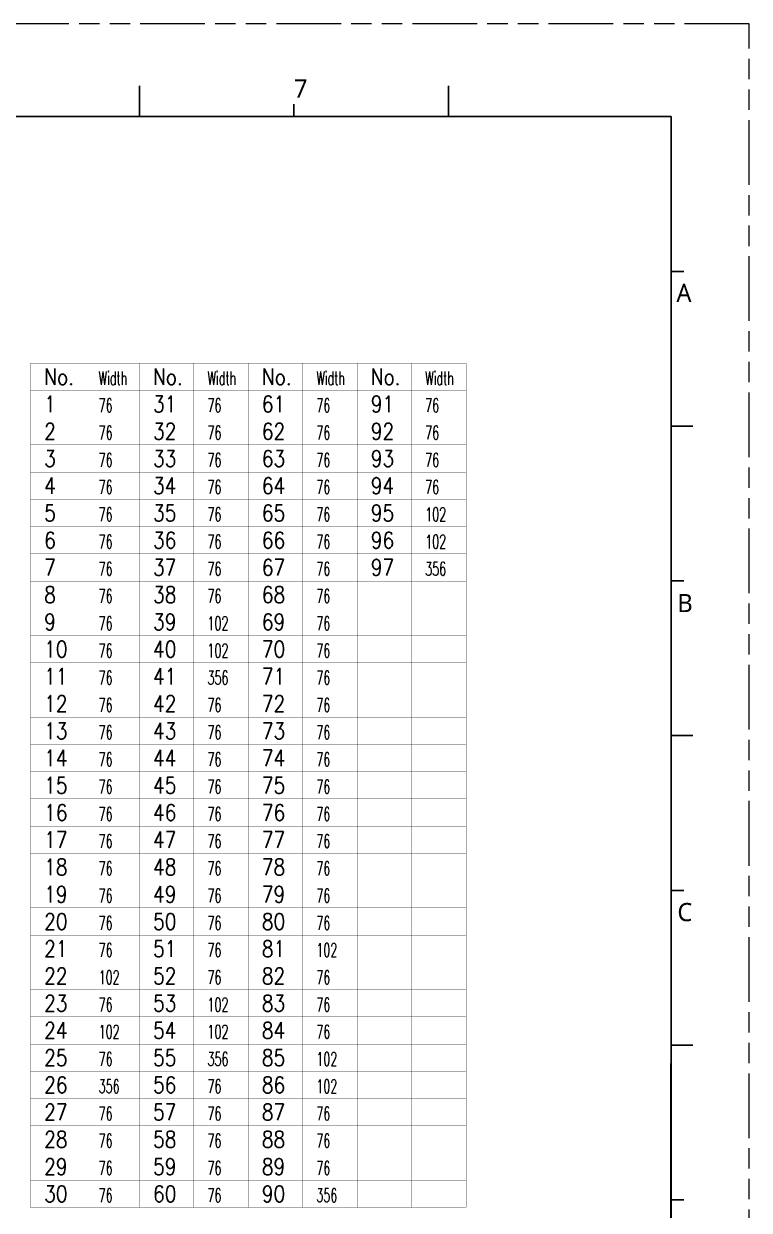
# Model space of a CAD drawing. Extents: x 592 to 965, y 89 to 353.
# Drawn here: x 858.2 to 964.9, y 178.3 to 352.6 of the extents above; entities that cross this region are included whole.
import ezdxf

# ---------------------------------------------------------------- set-up
doc = ezdxf.new("R2010")
doc.units = 0
doc.linetypes.add('PHANTOM', pattern=[29.5, 9.5, -1.5, 3, -1.5, 3, -1.5, 9.5])
doc.layers.get('0').update_dxf_attribs({"color": 9})
doc.layers.add('0PAPERF', color=2, linetype='PHANTOM', lineweight=5, plot=False)
doc.layers.add('biaozhu3', color=6, linetype='Continuous')
doc.layers.add('鵬鼎', color=5, linetype='Continuous')
doc.layers.add('DIM', color=3, linetype='Continuous', lineweight=5)
doc.styles.get("Standard").update_dxf_attribs({"font": 'txt.shx'})

# ---------------------------------------------------------------- blocks, each defined once
blk = doc.blocks.new('PAD_R6')
at = {"layer": 'biaozhu3', "const_width": 0.5}
blk.add_lwpolyline([(0.25, 0, 1), (-0.25, 0, 1)], format="xyb", close=True, dxfattribs=at)

msp = doc.modelspace()

# ---------------------------------------------------------------- linework, layer by layer
for p, q in [((875.22, 338.98), (875.22, 343.52)), ((920.67, 338.98), (920.67, 343.52)), ((897.94, 338.98), (897.94, 340.79)), ((953.4, 338.98), (602.47, 338.98)), ((953.4, 96.23), (953.4, 338.98)), ((953.4, 316.25), (955.22, 316.25)), ((953.4, 293.52), (956.58, 293.52)), ((953.4, 270.79), (955.22, 270.79)), ((953.4, 248.06), (956.58, 248.06)), ((953.4, 225.33), (955.22, 225.33)), ((953.4, 202.6), (956.58, 202.6)), ((953.33, 199.91), (953.33, 147.88)), ((953.4, 179.88), (955.22, 179.88))]:
    msp.add_line(p, q)
at = {"layer": '0PAPERF'}
for p, q in [((964.86, 352.62), (592.02, 352.62)), ((964.86, 88.96), (964.86, 352.62))]:
    msp.add_line(p, q, dxfattribs=at)
at = {"layer": 'biaozhu3', "const_width": 0.04}
for points in [[(859.23, 302.76), (859.23, 178.76)], [(859.23, 302.76), (923.23, 302.76)], [(867.23, 302.76), (867.23, 178.76)], [(875.23, 302.76), (875.23, 178.76)], [(883.23, 302.76), (883.23, 178.76)], [(891.23, 302.76), (891.23, 178.76)], [(899.23, 302.76), (899.23, 178.76)], [(907.23, 302.76), (907.23, 178.76)], [(915.23, 302.76), (915.23, 178.76)], [(923.23, 302.76), (923.23, 178.76)], [(859.23, 298.76), (923.23, 298.76)], [(859.23, 294.76), (923.23, 294.76)], [(859.23, 290.76), (923.23, 290.76)], [(859.23, 286.76), (923.23, 286.76)], [(859.23, 282.76), (923.23, 282.76)], [(859.23, 278.76), (923.23, 278.76)], [(859.23, 274.76), (923.23, 274.76)], [(859.23, 270.76), (923.23, 270.76)], [(859.23, 266.76), (923.23, 266.76)], [(859.23, 262.76), (923.23, 262.76)], [(859.23, 258.76), (923.23, 258.76)], [(859.23, 254.76), (923.23, 254.76)], [(859.23, 250.76), (923.23, 250.76)], [(859.23, 246.76), (923.23, 246.76)], [(859.23, 242.76), (923.23, 242.76)], [(859.23, 238.76), (923.23, 238.76)], [(859.23, 234.76), (923.23, 234.76)], [(859.23, 230.76), (923.23, 230.76)], [(859.23, 226.76), (923.23, 226.76)], [(859.23, 222.76), (923.23, 222.76)], [(859.23, 218.76), (923.23, 218.76)], [(859.23, 214.76), (923.23, 214.76)], [(859.23, 210.76), (923.23, 210.76)], [(859.23, 206.76), (923.23, 206.76)], [(859.23, 202.76), (923.23, 202.76)], [(859.23, 198.76), (923.23, 198.76)], [(859.23, 194.76), (923.23, 194.76)], [(859.23, 190.76), (923.23, 190.76)], [(859.23, 186.76), (923.23, 186.76)], [(859.23, 182.76), (923.23, 182.76)], [(859.23, 178.76), (923.23, 178.76)]]:
    msp.add_lwpolyline(points, dxfattribs=at)

# ---------------------------------------------------------------- block references
at = {"layer": 'biaozhu3', "xscale": 0.04, "yscale": 0.04, "zscale": 4}
for p in [(859.23, 302.76), (859.23, 302.76), (867.23, 302.76), (875.23, 302.76), (883.23, 302.76), (891.23, 302.76), (899.23, 302.76), (907.23, 302.76), (915.23, 302.76), (923.23, 302.76), (923.23, 302.76), (859.23, 298.76), (923.23, 298.76), (859.23, 294.76), (923.23, 294.76), (859.23, 290.76), (923.23, 290.76), (859.23, 286.76), (923.23, 286.76), (859.23, 282.76), (923.23, 282.76), (859.23, 278.76), (923.23, 278.76), (859.23, 274.76), (923.23, 274.76), (859.23, 270.76), (923.23, 270.76), (859.23, 266.76), (923.23, 266.76), (859.23, 262.76), (923.23, 262.76), (859.23, 258.76), (923.23, 258.76), (859.23, 254.76), (923.23, 254.76), (859.23, 250.76), (923.23, 250.76), (859.23, 246.76), (923.23, 246.76), (859.23, 242.76), (923.23, 242.76), (859.23, 238.76), (923.23, 238.76), (859.23, 234.76), (923.23, 234.76), (859.23, 230.76), (923.23, 230.76), (859.23, 226.76), (923.23, 226.76), (859.23, 222.76), (923.23, 222.76), (859.23, 218.76), (923.23, 218.76), (859.23, 214.76), (923.23, 214.76), (859.23, 210.76), (923.23, 210.76), (859.23, 206.76), (923.23, 206.76), (859.23, 202.76), (923.23, 202.76), (859.23, 198.76), (923.23, 198.76), (859.23, 194.76), (923.23, 194.76), (859.23, 190.76), (923.23, 190.76), (859.23, 186.76), (923.23, 186.76), (859.23, 182.76), (923.23, 182.76), (859.23, 178.76), (859.23, 178.76), (867.23, 178.76), (875.23, 178.76), (883.23, 178.76), (891.23, 178.76), (899.23, 178.76), (907.23, 178.76), (915.23, 178.76), (923.23, 178.76), (923.23, 178.76)]:
    msp.add_blockref('PAD_R6', p, dxfattribs=at)

# ---------------------------------------------------------------- texts
at = {"layer": 'biaozhu3'}
for s, height, width, p in [('No.', 2.4, 0.833333, (861.23, 299.56)), ('Width', 2, 0.6, (869.23, 299.56)), ('No.', 2.4, 0.833333, (877.23, 299.56)), ('Width', 2, 0.6, (885.23, 299.56)), ('No.', 2.4, 0.833333, (893.23, 299.56)), ('Width', 2, 0.6, (901.23, 299.56)), ('No.', 2.4, 0.833333, (909.23, 299.56)), ('Width', 2, 0.6, (917.23, 299.56)), ('1', 2.4, 0.833333, (861.23, 295.56)), ('76', 2, 0.6, (869.23, 295.56)), ('31', 2.4, 0.833333, (877.23, 295.56)), ('76', 2, 0.6, (885.23, 295.56)), ('61', 2.4, 0.833333, (893.23, 295.56)), ('76', 2, 0.6, (901.23, 295.56)), ('91', 2.4, 0.833333, (909.23, 295.56)), ('76', 2, 0.6, (917.23, 295.56)), ('2', 2.4, 0.833333, (861.23, 291.56)), ('76', 2, 0.6, (869.23, 291.56)), ('32', 2.4, 0.833333, (877.23, 291.56)), ('76', 2, 0.6, (885.23, 291.56)), ('62', 2.4, 0.833333, (893.23, 291.56)), ('76', 2, 0.6, (901.23, 291.56)), ('92', 2.4, 0.833333, (909.23, 291.56)), ('76', 2, 0.6, (917.23, 291.56)), ('3', 2.4, 0.833333, (861.23, 287.56)), ('76', 2, 0.6, (869.23, 287.56)), ('33', 2.4, 0.833333, (877.23, 287.56)), ('76', 2, 0.6, (885.23, 287.56)), ('63', 2.4, 0.833333, (893.23, 287.56)), ('76', 2, 0.6, (901.23, 287.56)), ('93', 2.4, 0.833333, (909.23, 287.56)), ('76', 2, 0.6, (917.23, 287.56)), ('4', 2.4, 0.833333, (861.23, 283.56)), ('34', 2.4, 0.833333, (877.23, 283.56)), ('64', 2.4, 0.833333, (893.23, 283.56)), ('94', 2.4, 0.833333, (909.23, 283.56)), ('76', 2, 0.6, (869.23, 283.56)), ('76', 2, 0.6, (885.23, 283.56)), ('76', 2, 0.6, (901.23, 283.56)), ('76', 2, 0.6, (917.23, 283.56)), ('5', 2.4, 0.833333, (861.23, 279.56)), ('76', 2, 0.6, (869.23, 279.56)), ('35', 2.4, 0.833333, (877.23, 279.56)), ('76', 2, 0.6, (885.23, 279.56)), ('65', 2.4, 0.833333, (893.23, 279.56)), ('76', 2, 0.6, (901.23, 279.56)), ('95', 2.4, 0.833333, (909.23, 279.56)), ('102', 2, 0.6, (917.23, 279.56)), ('6', 2.4, 0.833333, (861.23, 275.56)), ('76', 2, 0.6, (869.23, 275.56)), ('36', 2.4, 0.833333, (877.23, 275.56)), ('76', 2, 0.6, (885.23, 275.56)), ('66', 2.4, 0.833333, (893.23, 275.56)), ('76', 2, 0.6, (901.23, 275.56)), ('96', 2.4, 0.833333, (909.23, 275.56)), ('102', 2, 0.6, (917.23, 275.56)), ('7', 2.4, 0.833333, (861.23, 271.56)), ('37', 2.4, 0.833333, (877.23, 271.56)), ('67', 2.4, 0.833333, (893.23, 271.56)), ('97', 2.4, 0.833333, (909.23, 271.56)), ('76', 2, 0.6, (869.23, 271.56)), ('76', 2, 0.6, (885.23, 271.56)), ('76', 2, 0.6, (901.23, 271.56)), ('356', 2, 0.6, (917.23, 271.56)), ('8', 2.4, 0.833333, (861.23, 267.56)), ('76', 2, 0.6, (869.23, 267.56)), ('38', 2.4, 0.833333, (877.23, 267.56)), ('76', 2, 0.6, (885.23, 267.56)), ('68', 2.4, 0.833333, (893.23, 267.56)), ('76', 2, 0.6, (901.23, 267.56)), ('9', 2.4, 0.833333, (861.23, 263.56)), ('76', 2, 0.6, (869.23, 263.56)), ('39', 2.4, 0.833333, (877.23, 263.56)), ('102', 2, 0.6, (885.23, 263.56)), ('69', 2.4, 0.833333, (893.23, 263.56)), ('76', 2, 0.6, (901.23, 263.56)), ('10', 2.4, 0.833333, (861.23, 259.56)), ('76', 2, 0.6, (869.23, 259.56)), ('40', 2.4, 0.833333, (877.23, 259.56)), ('102', 2, 0.6, (885.23, 259.56)), ('70', 2.4, 0.833333, (893.23, 259.56)), ('76', 2, 0.6, (901.23, 259.56)), ('11', 2.4, 0.833333, (861.23, 255.56)), ('41', 2.4, 0.833333, (877.23, 255.56)), ('71', 2.4, 0.833333, (893.23, 255.56)), ('76', 2, 0.6, (869.23, 255.56)), ('356', 2, 0.6, (885.23, 255.56)), ('76', 2, 0.6, (901.23, 255.56)), ('12', 2.4, 0.833333, (861.23, 251.56)), ('76', 2, 0.6, (869.23, 251.56)), ('42', 2.4, 0.833333, (877.23, 251.56)), ('76', 2, 0.6, (885.23, 251.56)), ('72', 2.4, 0.833333, (893.23, 251.56)), ('76', 2, 0.6, (901.23, 251.56)), ('13', 2.4, 0.833333, (861.23, 247.56)), ('76', 2, 0.6, (869.23, 247.56)), ('43', 2.4, 0.833333, (877.23, 247.56)), ('76', 2, 0.6, (885.23, 247.56)), ('73', 2.4, 0.833333, (893.23, 247.56)), ('76', 2, 0.6, (901.23, 247.56)), ('14', 2.4, 0.833333, (861.23, 243.56)), ('44', 2.4, 0.833333, (877.23, 243.56)), ('74', 2.4, 0.833333, (893.23, 243.56)), ('76', 2, 0.6, (869.23, 243.56)), ('76', 2, 0.6, (885.23, 243.56)), ('76', 2, 0.6, (901.23, 243.56)), ('15', 2.4, 0.833333, (861.23, 239.56)), ('76', 2, 0.6, (869.23, 239.56)), ('45', 2.4, 0.833333, (877.23, 239.56)), ('76', 2, 0.6, (885.23, 239.56)), ('75', 2.4, 0.833333, (893.23, 239.56)), ('76', 2, 0.6, (901.23, 239.56)), ('16', 2.4, 0.833333, (861.23, 235.56)), ('76', 2, 0.6, (869.23, 235.56)), ('46', 2.4, 0.833333, (877.23, 235.56)), ('76', 2, 0.6, (885.23, 235.56)), ('76', 2.4, 0.833333, (893.23, 235.56)), ('76', 2, 0.6, (901.23, 235.56)), ('17', 2.4, 0.833333, (861.23, 231.56)), ('76', 2, 0.6, (869.23, 231.56)), ('47', 2.4, 0.833333, (877.23, 231.56)), ('76', 2, 0.6, (885.23, 231.56)), ('77', 2.4, 0.833333, (893.23, 231.56)), ('76', 2, 0.6, (901.23, 231.56)), ('18', 2.4, 0.833333, (861.23, 227.56)), ('76', 2, 0.6, (869.23, 227.56)), ('48', 2.4, 0.833333, (877.23, 227.56)), ('76', 2, 0.6, (885.23, 227.56)), ('78', 2.4, 0.833333, (893.23, 227.56)), ('76', 2, 0.6, (901.23, 227.56)), ('19', 2.4, 0.833333, (861.23, 223.56)), ('76', 2, 0.6, (869.23, 223.56)), ('49', 2.4, 0.833333, (877.23, 223.56)), ('76', 2, 0.6, (885.23, 223.56)), ('79', 2.4, 0.833333, (893.23, 223.56)), ('76', 2, 0.6, (901.23, 223.56)), ('20', 2.4, 0.833333, (861.23, 219.56)), ('76', 2, 0.6, (869.23, 219.56)), ('50', 2.4, 0.833333, (877.23, 219.56)), ('76', 2, 0.6, (885.23, 219.56)), ('80', 2.4, 0.833333, (893.23, 219.56)), ('76', 2, 0.6, (901.23, 219.56)), ('21', 2.4, 0.833333, (861.23, 215.56)), ('51', 2.4, 0.833333, (877.23, 215.56)), ('81', 2.4, 0.833333, (893.23, 215.56)), ('76', 2, 0.6, (869.23, 215.56)), ('76', 2, 0.6, (885.23, 215.56)), ('102', 2, 0.6, (901.23, 215.56)), ('22', 2.4, 0.833333, (861.23, 211.56)), ('102', 2, 0.6, (869.23, 211.56)), ('52', 2.4, 0.833333, (877.23, 211.56)), ('76', 2, 0.6, (885.23, 211.56)), ('82', 2.4, 0.833333, (893.23, 211.56)), ('76', 2, 0.6, (901.23, 211.56)), ('23', 2.4, 0.833333, (861.23, 207.56)), ('76', 2, 0.6, (869.23, 207.56)), ('53', 2.4, 0.833333, (877.23, 207.56)), ('102', 2, 0.6, (885.23, 207.56)), ('83', 2.4, 0.833333, (893.23, 207.56)), ('76', 2, 0.6, (901.23, 207.56)), ('24', 2.4, 0.833333, (861.23, 203.56)), ('54', 2.4, 0.833333, (877.23, 203.56)), ('84', 2.4, 0.833333, (893.23, 203.56)), ('102', 2, 0.6, (869.23, 203.56)), ('102', 2, 0.6, (885.23, 203.56)), ('76', 2, 0.6, (901.23, 203.56)), ('25', 2.4, 0.833333, (861.23, 199.56)), ('76', 2, 0.6, (869.23, 199.56)), ('55', 2.4, 0.833333, (877.23, 199.56)), ('356', 2, 0.6, (885.23, 199.56)), ('85', 2.4, 0.833333, (893.23, 199.56)), ('102', 2, 0.6, (901.23, 199.56)), ('26', 2.4, 0.833333, (861.23, 195.56)), ('356', 2, 0.6, (869.23, 195.56)), ('56', 2.4, 0.833333, (877.23, 195.56)), ('76', 2, 0.6, (885.23, 195.56)), ('86', 2.4, 0.833333, (893.23, 195.56)), ('102', 2, 0.6, (901.23, 195.56)), ('27', 2.4, 0.833333, (861.23, 191.56)), ('76', 2, 0.6, (869.23, 191.56)), ('57', 2.4, 0.833333, (877.23, 191.56)), ('76', 2, 0.6, (885.23, 191.56)), ('87', 2.4, 0.833333, (893.23, 191.56)), ('76', 2, 0.6, (901.23, 191.56)), ('28', 2.4, 0.833333, (861.23, 187.56)), ('58', 2.4, 0.833333, (877.23, 187.56)), ('88', 2.4, 0.833333, (893.23, 187.56)), ('76', 2, 0.6, (869.23, 187.56)), ('76', 2, 0.6, (885.23, 187.56)), ('76', 2, 0.6, (901.23, 187.56)), ('29', 2.4, 0.833333, (861.23, 183.56)), ('76', 2, 0.6, (869.23, 183.56)), ('59', 2.4, 0.833333, (877.23, 183.56)), ('76', 2, 0.6, (885.23, 183.56)), ('89', 2.4, 0.833333, (893.23, 183.56)), ('76', 2, 0.6, (901.23, 183.56)), ('30', 2.4, 0.833333, (861.23, 179.56)), ('76', 2, 0.6, (869.23, 179.56)), ('60', 2.4, 0.833333, (877.23, 179.56)), ('76', 2, 0.6, (885.23, 179.56)), ('90', 2.4, 0.833333, (893.23, 179.56)), ('356', 2, 0.6, (901.23, 179.56))]:
    msp.add_text(s, height=height, dxfattribs=dict(at, width=width)).set_placement(p)
at = {"layer": 'DIM', "insert": (897.94, 344.45), "char_height": 2.6677, "width": 1.6242, "attachment_point": 1}
msp.add_mtext('{\\fMicrosoft JhengHei|b0|i0|c136|p0;\\C0;7}', dxfattribs=at)
at = {"layer": '鵬鼎', "char_height": 2.6677, "width": 5.032, "attachment_point": 1}
for s, insert in [('{\\fMicrosoft JhengHei|b0|i0|c136|p0;\\C0;A}', (954.15, 314.41)), ('{\\fMicrosoft JhengHei|b0|i0|c136|p0;\\C0;B}', (954.29, 268.87)), ('{\\fMicrosoft JhengHei|b0|i0|c136|p0;\\C0;C}', (954.29, 223.48))]:
    msp.add_mtext(s, dxfattribs=dict(at, insert=insert))

doc.saveas('drawing.dxf')
